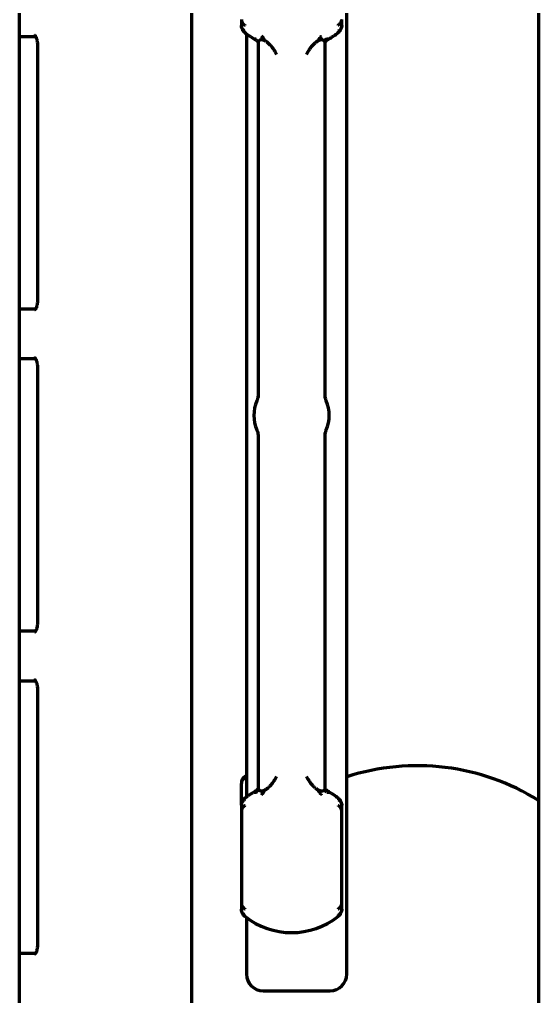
# Model space of a CAD drawing. Header units: inches. Extents: x -3022 to 7311, y 343 to 5680.
# Drawn here: x 936.2 to 967.2, y 2350.4 to 2408.7 of the extents above; entities that cross this region are included whole.
import ezdxf

# ---------------------------------------------------------------- set-up
doc = ezdxf.new("R2010")
doc.units = ezdxf.units.IN

msp = doc.modelspace()

# ---------------------------------------------------------------- linework, layer by layer
at = {"linetype": 'Continuous', "lineweight": 70}
for p, q in [((967.158, 3920.692), (967.158, 2255.492)), ((936.158, 2281.295), (936.158, 3919.296)), ((955.708, 2351.695), (955.708, 2502.305)), ((946.454, 2301.695), (946.454, 2439.695)), ((937.086, 2407.695), (936.157, 2407.695)), ((949.654, 2407.999), (949.611, 2407.945)), ((949.708, 2407.869), (949.708, 2362.272)), ((950.158, 2407.573), (950.294, 2407.576)), ((950.16, 2407.572), (950.158, 2407.573)), ((954.522, 2407.576), (954.658, 2407.573)), ((955.205, 2407.945), (955.162, 2407.999)), ((937.227, 2407.195), (937.227, 2391.945)), ((950.255, 2407.512), (950.237, 2407.524)), ((950.408, 2407.391), (950.408, 2386.146)), ((954.408, 2386.321), (954.408, 2407.391)), ((936.157, 2391.445), (937.124, 2391.445)), ((937.086, 2388.445), (936.157, 2388.445)), ((937.227, 2387.945), (937.227, 2372.695)), ((954.481, 2385.944), (954.482, 2385.941)), ((950.334, 2384.197), (950.333, 2384.2)), ((950.408, 2383.82), (950.408, 2362.75)), ((954.408, 2362.75), (954.408, 2383.995)), ((936.157, 2372.195), (937.124, 2372.195)), ((937.086, 2369.195), (936.157, 2369.195)), ((937.227, 2368.695), (937.227, 2353.445)), ((949.608, 2363.493), (949.708, 2363.57)), ((949.408, 2361.786), (949.408, 2363.078)), ((949.611, 2362.196), (949.654, 2362.142)), ((955.162, 2362.142), (955.205, 2362.196)), ((949.408, 2361.421), (949.408, 2355.92)), ((955.408, 2355.92), (955.408, 2361.421)), ((949.654, 2355.199), (949.611, 2355.145)), ((949.708, 2355.071), (949.708, 2351.695)), ((955.205, 2355.145), (955.162, 2355.199)), ((936.157, 2352.945), (937.124, 2352.945)), ((950.708, 2350.695), (954.708, 2350.695))]:
    msp.add_line(p, q, dxfattribs=at)
for centre, radius, start, end in [((952.408, 2411.47), 4.5, 231.57758, 240.00162), ((952.408, 2411.47), 4.5, 299.99836, 308.4325), ((952.408, 2385.07), 2.25, 157.23256, 202.76743), ((952.408, 2385.07), 2.25, 337.23259, 22.76742), ((959.909, 2350.447), 13.695, 58.04069, 107.86287), ((949.938, 2363.078), 0.53, 128.4745, 180), ((952.408, 2358.67), 4.5, 119.99838, 128.43273), ((952.408, 2358.67), 4.5, 51.57764, 60.00161), ((952.408, 2358.67), 4.5, 231.57672, 308.43242), ((950.708, 2351.695), 1, 180, 270), ((954.708, 2351.695), 1, 270, 0)]:
    msp.add_arc(centre, radius, start, end, dxfattribs=at)
for centre, major_axis, ratio, start_param, end_param in [((954.895, 2408.338), (0.312, -0.391), 0.212309, 6.282867, 6.783617), ((949.42, 2363.853), (1.342, 0.629), 0.999709, 4.796507, 5.011611), ((949.92, 2361.802), (-0.312, 0.391), 0.212305, 6.28287, 6.78362), ((954.895, 2355.538), (0.312, -0.391), 0.210529, 6.282796, 6.783545)]:
    msp.add_ellipse(centre, major_axis=major_axis, ratio=ratio, start_param=start_param, end_param=end_param, dxfattribs=at)
for points in [[(949.408, 2408.72), (949.408, 2408.599), (949.408, 2408.48), (949.408, 2408.362)], [(955.408, 2408.362), (955.408, 2408.48), (955.408, 2408.599), (955.408, 2408.72)], [(950.829, 2407.441), (950.766, 2407.551), (950.692, 2407.65), (950.613, 2407.734)], [(954.363, 2407.443), (954.414, 2407.491), (954.467, 2407.536), (954.522, 2407.577)], [(954.408, 2407.392), (954.485, 2407.461), (954.569, 2407.521), (954.658, 2407.573)], [(951.008, 2407.315), (950.994, 2407.327), (950.967, 2407.351), (950.923, 2407.384), (950.877, 2407.414), (950.845, 2407.432), (950.829, 2407.441)], [(951.508, 2406.639), (951.497, 2406.664), (951.474, 2406.714), (951.432, 2406.796), (951.379, 2406.884), (951.313, 2406.981), (951.23, 2407.085), (951.131, 2407.196), (951.051, 2407.275), (951.008, 2407.315)], [(953.808, 2407.315), (953.764, 2407.275), (953.685, 2407.196), (953.585, 2407.085), (953.502, 2406.981), (953.436, 2406.884), (953.383, 2406.796), (953.341, 2406.714), (953.318, 2406.664), (953.308, 2406.639)], [(953.986, 2407.441), (953.97, 2407.432), (953.939, 2407.414), (953.893, 2407.384), (953.849, 2407.351), (953.821, 2407.327), (953.808, 2407.315)], [(951.008, 2362.826), (951.051, 2362.866), (951.131, 2362.945), (951.23, 2363.055), (951.313, 2363.16), (951.379, 2363.257), (951.432, 2363.345), (951.474, 2363.426), (951.497, 2363.477), (951.508, 2363.501)], [(953.308, 2363.501), (953.318, 2363.477), (953.341, 2363.426), (953.383, 2363.345), (953.436, 2363.257), (953.502, 2363.16), (953.585, 2363.055), (953.685, 2362.945), (953.764, 2362.866), (953.808, 2362.826)], [(950.158, 2362.568), (950.247, 2362.619), (950.331, 2362.68), (950.408, 2362.749)], [(950.408, 2362.749), (950.408, 2362.749), (950.409, 2362.748), (950.412, 2362.745), (950.417, 2362.74), (950.425, 2362.73), (950.436, 2362.717), (950.446, 2362.704), (950.452, 2362.697)], [(950.613, 2362.407), (950.692, 2362.491), (950.766, 2362.59), (950.829, 2362.7)], [(950.829, 2362.7), (950.845, 2362.708), (950.877, 2362.727), (950.923, 2362.757), (950.967, 2362.79), (950.994, 2362.813), (951.008, 2362.826)], [(953.808, 2362.826), (953.821, 2362.813), (953.849, 2362.79), (953.893, 2362.757), (953.939, 2362.727), (953.97, 2362.708), (953.986, 2362.7)], [(954.522, 2362.564), (954.467, 2362.605), (954.414, 2362.65), (954.363, 2362.697)], [(949.408, 2361.778), (949.408, 2361.661), (949.408, 2361.542), (949.408, 2361.421)], [(955.408, 2361.421), (955.408, 2361.542), (955.408, 2361.661), (955.408, 2361.778)], [(949.408, 2355.92), (949.408, 2355.799), (949.408, 2355.68), (949.408, 2355.562)], [(955.408, 2355.562), (955.408, 2355.68), (955.408, 2355.799), (955.408, 2355.92)]]:
    msp.add_open_spline(points, degree=3, dxfattribs=at)
for points, knots in [([(949.408, 2408.72), (949.408, 2408.717), (949.408, 2408.711), (949.408, 2408.703), (949.409, 2408.694), (949.41, 2408.686), (949.411, 2408.678), (949.412, 2408.67), (949.413, 2408.663), (949.414, 2408.655), (949.416, 2408.648), (949.418, 2408.641), (949.42, 2408.634), (949.422, 2408.627), (949.424, 2408.62), (949.426, 2408.613), (949.429, 2408.607), (949.431, 2408.601), (949.434, 2408.595), (949.436, 2408.589), (949.439, 2408.583), (949.441, 2408.577), (949.444, 2408.572), (949.447, 2408.567), (949.45, 2408.561), (949.452, 2408.556), (949.455, 2408.552), (949.458, 2408.547), (949.461, 2408.542), (949.464, 2408.538), (949.469, 2408.53), (949.478, 2408.517), (949.491, 2408.501), (949.505, 2408.485), (949.519, 2408.471), (949.534, 2408.457), (949.549, 2408.443), (949.565, 2408.431), (949.581, 2408.419), (949.598, 2408.408), (949.615, 2408.397), (949.626, 2408.391), (949.632, 2408.388)], [0, 0, 0, 0, 0.022146, 0.043937, 0.065372, 0.086451, 0.107171, 0.127534, 0.147537, 0.167181, 0.186465, 0.205389, 0.223953, 0.242157, 0.26, 0.277483, 0.294606, 0.31137, 0.327774, 0.343819, 0.359506, 0.374834, 0.389805, 0.404419, 0.418677, 0.43258, 0.446127, 0.459321, 0.472161, 0.484649, 0.496785, 0.546297, 0.595031, 0.642992, 0.690187, 0.736623, 0.782311, 0.827262, 0.871491, 0.915012, 0.957842, 1, 1, 1, 1]), ([(955.183, 2408.388), (955.187, 2408.389), (955.193, 2408.393), (955.202, 2408.398), (955.212, 2408.404), (955.221, 2408.41), (955.23, 2408.416), (955.239, 2408.422), (955.248, 2408.429), (955.257, 2408.436), (955.265, 2408.443), (955.274, 2408.45), (955.282, 2408.457), (955.29, 2408.465), (955.298, 2408.473), (955.306, 2408.481), (955.314, 2408.489), (955.321, 2408.497), (955.329, 2408.506), (955.336, 2408.515), (955.342, 2408.524), (955.349, 2408.533), (955.355, 2408.542), (955.361, 2408.552), (955.366, 2408.562), (955.372, 2408.573), (955.378, 2408.585), (955.383, 2408.597), (955.388, 2408.61), (955.393, 2408.624), (955.397, 2408.638), (955.401, 2408.653), (955.404, 2408.669), (955.406, 2408.685), (955.407, 2408.702), (955.408, 2408.714), (955.408, 2408.72)], [0, 0, 0, 0, 0.023051, 0.046302, 0.069757, 0.093418, 0.117289, 0.141371, 0.165669, 0.190183, 0.214918, 0.239874, 0.265054, 0.290459, 0.316093, 0.341955, 0.368048, 0.394372, 0.420929, 0.44772, 0.474745, 0.502005, 0.527594, 0.554699, 0.583327, 0.613486, 0.645182, 0.678419, 0.713201, 0.749531, 0.787411, 0.826841, 0.86782, 0.910343, 0.954406, 1, 1, 1, 1]), ([(949.608, 2408.026), (949.605, 2408.028), (949.599, 2408.032), (949.59, 2408.038), (949.581, 2408.045), (949.572, 2408.051), (949.564, 2408.058), (949.555, 2408.065), (949.547, 2408.072), (949.539, 2408.08), (949.53, 2408.088), (949.523, 2408.095), (949.515, 2408.104), (949.507, 2408.112), (949.5, 2408.121), (949.493, 2408.129), (949.486, 2408.139), (949.479, 2408.148), (949.472, 2408.157), (949.466, 2408.167), (949.46, 2408.177), (949.454, 2408.187), (949.449, 2408.197), (949.443, 2408.208), (949.438, 2408.22), (949.433, 2408.232), (949.428, 2408.246), (949.423, 2408.26), (949.419, 2408.275), (949.415, 2408.291), (949.412, 2408.308), (949.41, 2408.325), (949.408, 2408.344), (949.408, 2408.356), (949.408, 2408.362)], [0, 0, 0, 0, 0.024358, 0.048945, 0.073764, 0.098815, 0.124101, 0.149622, 0.17538, 0.201377, 0.227613, 0.25409, 0.280809, 0.30777, 0.334974, 0.362423, 0.390117, 0.418056, 0.446241, 0.474673, 0.503351, 0.530314, 0.559139, 0.58983, 0.622392, 0.656829, 0.693144, 0.731338, 0.771415, 0.813373, 0.857214, 0.902934, 0.950531, 1, 1, 1, 1]), ([(949.408, 2408.362), (949.408, 2408.359), (949.408, 2408.352), (949.408, 2408.341), (949.409, 2408.33), (949.41, 2408.32), (949.41, 2408.31), (949.412, 2408.3), (949.413, 2408.291), (949.414, 2408.282), (949.416, 2408.273), (949.417, 2408.264), (949.419, 2408.256), (949.421, 2408.248), (949.422, 2408.24), (949.424, 2408.232), (949.426, 2408.225), (949.428, 2408.217), (949.43, 2408.21), (949.432, 2408.204), (949.434, 2408.197), (949.436, 2408.191), (949.438, 2408.185), (949.44, 2408.18), (949.442, 2408.174), (949.444, 2408.169), (949.446, 2408.164), (949.448, 2408.16), (949.45, 2408.155), (949.452, 2408.151), (949.454, 2408.147), (949.456, 2408.143), (949.457, 2408.139), (949.459, 2408.136), (949.464, 2408.126), (949.472, 2408.109), (949.485, 2408.087), (949.499, 2408.066), (949.513, 2408.045), (949.528, 2408.026), (949.544, 2408.008), (949.56, 2407.991), (949.576, 2407.975), (949.592, 2407.96), (949.604, 2407.951), (949.609, 2407.946)], [0, 0, 0, 0, 0.022872, 0.045257, 0.067154, 0.088562, 0.109482, 0.129912, 0.149852, 0.169301, 0.18826, 0.206728, 0.224705, 0.242191, 0.259186, 0.275689, 0.291702, 0.307223, 0.322254, 0.336793, 0.350842, 0.364401, 0.37747, 0.390049, 0.402138, 0.413738, 0.424848, 0.43547, 0.445604, 0.45525, 0.464408, 0.473078, 0.481261, 0.488957, 0.496167, 0.551431, 0.605603, 0.658683, 0.710673, 0.761578, 0.8114, 0.860146, 0.907823, 0.954438, 1, 1, 1, 1]), ([(955.206, 2407.946), (955.209, 2407.949), (955.215, 2407.954), (955.225, 2407.962), (955.234, 2407.97), (955.243, 2407.978), (955.252, 2407.987), (955.261, 2407.996), (955.27, 2408.006), (955.279, 2408.016), (955.287, 2408.026), (955.296, 2408.036), (955.304, 2408.047), (955.312, 2408.059), (955.32, 2408.07), (955.327, 2408.082), (955.335, 2408.094), (955.342, 2408.107), (955.349, 2408.12), (955.354, 2408.131), (955.358, 2408.14), (955.362, 2408.147), (955.366, 2408.156), (955.37, 2408.166), (955.374, 2408.177), (955.379, 2408.19), (955.383, 2408.204), (955.388, 2408.219), (955.392, 2408.236), (955.396, 2408.253), (955.4, 2408.273), (955.403, 2408.293), (955.406, 2408.315), (955.407, 2408.338), (955.407, 2408.354), (955.408, 2408.362)], [0, 0, 0, 0, 0.02509, 0.050514, 0.076273, 0.102369, 0.128802, 0.155575, 0.182688, 0.210142, 0.237939, 0.266079, 0.294563, 0.323392, 0.352567, 0.382087, 0.411953, 0.442166, 0.472724, 0.503629, 0.518587, 0.536124, 0.556243, 0.578949, 0.604243, 0.63213, 0.662612, 0.695692, 0.731371, 0.769651, 0.810532, 0.854011, 0.900086, 0.948752, 1, 1, 1, 1]), ([(955.408, 2408.362), (955.408, 2408.359), (955.408, 2408.353), (955.407, 2408.344), (955.406, 2408.334), (955.406, 2408.325), (955.405, 2408.316), (955.403, 2408.308), (955.402, 2408.299), (955.4, 2408.291), (955.398, 2408.283), (955.397, 2408.275), (955.395, 2408.268), (955.392, 2408.26), (955.39, 2408.253), (955.388, 2408.246), (955.385, 2408.239), (955.383, 2408.233), (955.38, 2408.226), (955.378, 2408.22), (955.375, 2408.214), (955.372, 2408.208), (955.369, 2408.202), (955.367, 2408.197), (955.364, 2408.192), (955.361, 2408.187), (955.358, 2408.182), (955.353, 2408.172), (955.344, 2408.158), (955.331, 2408.14), (955.318, 2408.123), (955.304, 2408.107), (955.289, 2408.091), (955.274, 2408.077), (955.258, 2408.063), (955.242, 2408.05), (955.225, 2408.037), (955.213, 2408.03), (955.208, 2408.026)], [0, 0, 0, 0, 0.024704, 0.048961, 0.072773, 0.096137, 0.119054, 0.141523, 0.163543, 0.185114, 0.206237, 0.226911, 0.247136, 0.266912, 0.286239, 0.305117, 0.323547, 0.341529, 0.359063, 0.37615, 0.39279, 0.408983, 0.42473, 0.440032, 0.454888, 0.4693, 0.483268, 0.496793, 0.550959, 0.604257, 0.65669, 0.708261, 0.758977, 0.808844, 0.85787, 0.906065, 0.953438, 1, 1, 1, 1]), ([(937.081, 2407.765), (937.08, 2407.765), (937.082, 2407.764), (937.108, 2407.732), (937.159, 2407.627), (937.205, 2407.467), (937.224, 2407.312), (937.227, 2407.219), (937.227, 2407.195)], [0, 0, 0, 0, 0.064595, 0.272965, 0.480399, 0.692617, 0.92171, 1, 1, 1, 1]), ([(950.407, 2407.392), (950.397, 2407.401), (950.388, 2407.409), (950.368, 2407.426), (950.359, 2407.434), (950.329, 2407.458), (950.309, 2407.473), (950.247, 2407.519), (950.204, 2407.547), (950.16, 2407.572)], [0, 0, 0, 0, 0.125, 0.125, 0.25, 0.25, 0.5, 0.5, 1, 1, 1, 1]), ([(950.452, 2407.444), (950.439, 2407.426), (950.428, 2407.414), (950.418, 2407.403), (950.416, 2407.401), (950.413, 2407.397), (950.412, 2407.396), (950.41, 2407.394), (950.409, 2407.393), (950.408, 2407.392), (950.408, 2407.391)], [0, 0, 0, 0, 0.5, 0.5, 0.625, 0.625, 0.75, 0.75, 0.875, 1, 1, 1, 1]), ([(950.829, 2407.441), (950.79, 2407.463), (950.751, 2407.479), (950.703, 2407.493), (950.693, 2407.495), (950.674, 2407.499), (950.665, 2407.501), (950.637, 2407.505), (950.62, 2407.506), (950.594, 2407.505), (950.586, 2407.505), (950.57, 2407.503), (950.563, 2407.502), (950.54, 2407.498), (950.527, 2407.493), (950.508, 2407.485), (950.501, 2407.482), (950.49, 2407.476), (950.474, 2407.465), (950.46, 2407.453), (950.452, 2407.444)], [0, 0, 0, 0, 0.25, 0.25, 0.3125, 0.3125, 0.375, 0.375, 0.5, 0.5, 0.5625, 0.5625, 0.625, 0.625, 0.75, 0.75, 0.8125, 0.8125, 0.875, 1, 1, 1, 1]), ([(954.363, 2407.444), (954.347, 2407.462), (954.327, 2407.477), (954.296, 2407.491), (954.289, 2407.493), (954.275, 2407.497), (954.268, 2407.499), (954.246, 2407.503), (954.23, 2407.505), (954.205, 2407.506), (954.196, 2407.505), (954.178, 2407.504), (954.169, 2407.503), (954.142, 2407.5), (954.123, 2407.496), (954.094, 2407.488), (954.084, 2407.485), (954.065, 2407.478), (954.055, 2407.474), (954.025, 2407.462), (954.006, 2407.452), (953.986, 2407.441)], [0, 0, 0, 0, 0.25, 0.25, 0.3125, 0.3125, 0.375, 0.375, 0.5, 0.5, 0.5625, 0.5625, 0.625, 0.625, 0.75, 0.75, 0.8125, 0.8125, 0.875, 0.875, 1, 1, 1, 1]), ([(954.408, 2407.391), (954.407, 2407.392), (954.402, 2407.397), (954.391, 2407.41), (954.386, 2407.415), (954.376, 2407.428), (954.37, 2407.435), (954.363, 2407.444)], [0, 0, 0, 0, 0.5, 0.5, 0.75, 0.75, 1, 1, 1, 1]), ([(937.227, 2391.945), (937.226, 2391.87), (937.216, 2391.727), (937.17, 2391.544), (937.115, 2391.42), (937.084, 2391.379), (937.08, 2391.375), (937.08, 2391.375)], [0, 0, 0, 0, 0.239269, 0.485113, 0.691034, 0.916821, 1, 1, 1, 1]), ([(937.081, 2388.515), (937.08, 2388.515), (937.082, 2388.514), (937.108, 2388.482), (937.159, 2388.377), (937.205, 2388.217), (937.224, 2388.062), (937.227, 2387.969), (937.227, 2387.945)], [0, 0, 0, 0, 0.064595, 0.272965, 0.480399, 0.692617, 0.92171, 1, 1, 1, 1]), ([(950.404, 2386.321), (950.406, 2386.289), (950.406, 2386.213), (950.387, 2386.106), (950.361, 2386.016), (950.343, 2385.967), (950.335, 2385.945), (950.332, 2385.939), (950.332, 2385.938), (950.331, 2385.936), (950.331, 2385.935), (950.33, 2385.935), (950.331, 2385.936), (950.332, 2385.939), (950.333, 2385.942)], [0, 0, 0, 0, 0.19515, 0.471223, 0.661372, 0.766871, 0.796207, 0.803852, 0.809156, 0.815293, 0.825547, 0.848804, 0.924385, 1, 1, 1, 1]), ([(954.481, 2385.944), (954.481, 2385.945), (954.47, 2385.973), (954.432, 2386.083), (954.402, 2386.209), (954.41, 2386.306), (954.412, 2386.321)], [0, 0, 0, 0, 0.009262, 0.246774, 0.884162, 1, 1, 1, 1]), ([(950.334, 2384.197), (950.335, 2384.196), (950.347, 2384.167), (950.39, 2384.041), (950.407, 2383.917), (950.406, 2383.82)], [0, 0, 0, 0, 0.009299, 0.261296, 1, 1, 1, 1]), ([(954.411, 2383.82), (954.41, 2383.851), (954.41, 2383.928), (954.429, 2384.034), (954.454, 2384.124), (954.472, 2384.174), (954.481, 2384.196), (954.483, 2384.202), (954.484, 2384.203), (954.484, 2384.204), (954.485, 2384.205), (954.485, 2384.206), (954.485, 2384.205), (954.483, 2384.201), (954.482, 2384.199)], [0, 0, 0, 0, 0.192641, 0.46939, 0.660242, 0.766372, 0.796104, 0.80381, 0.809134, 0.815266, 0.825483, 0.848577, 0.923342, 1, 1, 1, 1]), ([(937.227, 2372.695), (937.226, 2372.62), (937.216, 2372.477), (937.17, 2372.294), (937.115, 2372.17), (937.084, 2372.129), (937.08, 2372.125), (937.08, 2372.125)], [0, 0, 0, 0, 0.239269, 0.485113, 0.691034, 0.916821, 1, 1, 1, 1]), ([(937.081, 2369.265), (937.08, 2369.265), (937.082, 2369.264), (937.108, 2369.232), (937.159, 2369.127), (937.205, 2368.967), (937.224, 2368.812), (937.227, 2368.719), (937.227, 2368.695)], [0, 0, 0, 0, 0.064595, 0.272965, 0.480399, 0.692617, 0.92171, 1, 1, 1, 1]), ([(949.608, 2363.415), (949.605, 2363.413), (949.599, 2363.409), (949.59, 2363.403), (949.581, 2363.396), (949.572, 2363.39), (949.564, 2363.383), (949.555, 2363.376), (949.547, 2363.369), (949.539, 2363.361), (949.53, 2363.353), (949.523, 2363.345), (949.515, 2363.337), (949.507, 2363.329), (949.5, 2363.32), (949.493, 2363.311), (949.486, 2363.302), (949.479, 2363.293), (949.472, 2363.284), (949.466, 2363.274), (949.46, 2363.264), (949.454, 2363.254), (949.449, 2363.244), (949.443, 2363.233), (949.438, 2363.221), (949.433, 2363.209), (949.428, 2363.195), (949.423, 2363.181), (949.419, 2363.166), (949.415, 2363.15), (949.412, 2363.133), (949.41, 2363.116), (949.408, 2363.097), (949.408, 2363.085), (949.408, 2363.078)], [0, 0, 0, 0, 0.024355, 0.04894, 0.073756, 0.098805, 0.124087, 0.149606, 0.175361, 0.201355, 0.227588, 0.254061, 0.280776, 0.307734, 0.334935, 0.36238, 0.39007, 0.418005, 0.446186, 0.474613, 0.503287, 0.530252, 0.559079, 0.589773, 0.622339, 0.65678, 0.693098, 0.731298, 0.77138, 0.813344, 0.857191, 0.902919, 0.950523, 1, 1, 1, 1]), ([(950.452, 2362.697), (950.468, 2362.679), (950.488, 2362.664), (950.52, 2362.65), (950.527, 2362.648), (950.54, 2362.644), (950.548, 2362.642), (950.57, 2362.637), (950.585, 2362.636), (950.611, 2362.635), (950.619, 2362.635), (950.637, 2362.636), (950.646, 2362.637), (950.674, 2362.641), (950.693, 2362.645), (950.721, 2362.653), (950.731, 2362.656), (950.751, 2362.663), (950.761, 2362.667), (950.79, 2362.679), (950.81, 2362.689), (950.829, 2362.7)], [0, 0, 0, 0, 0.25, 0.25, 0.3125, 0.3125, 0.375, 0.375, 0.5, 0.5, 0.5625, 0.5625, 0.625, 0.625, 0.75, 0.75, 0.8125, 0.8125, 0.875, 0.875, 1, 1, 1, 1]), ([(953.986, 2362.7), (954.025, 2362.678), (954.064, 2362.662), (954.113, 2362.648), (954.122, 2362.646), (954.141, 2362.642), (954.151, 2362.64), (954.178, 2362.636), (954.196, 2362.635), (954.221, 2362.636), (954.229, 2362.636), (954.245, 2362.638), (954.253, 2362.639), (954.275, 2362.643), (954.289, 2362.648), (954.308, 2362.656), (954.314, 2362.659), (954.325, 2362.665), (954.342, 2362.675), (954.355, 2362.688), (954.363, 2362.697)], [0, 0, 0, 0, 0.25, 0.25, 0.3125, 0.3125, 0.375, 0.375, 0.5, 0.5, 0.5625, 0.5625, 0.625, 0.625, 0.75, 0.75, 0.8125, 0.8125, 0.875, 1, 1, 1, 1]), ([(954.363, 2362.697), (954.369, 2362.704), (954.379, 2362.717), (954.391, 2362.73), (954.398, 2362.74), (954.403, 2362.745), (954.406, 2362.748), (954.407, 2362.749), (954.408, 2362.749)], [0, 0, 0, 0, 0.166664, 0.333327, 0.499991, 0.666654, 0.833318, 1, 1, 1, 1]), ([(949.609, 2362.195), (949.606, 2362.192), (949.6, 2362.187), (949.591, 2362.179), (949.582, 2362.171), (949.572, 2362.162), (949.563, 2362.154), (949.554, 2362.144), (949.546, 2362.135), (949.537, 2362.125), (949.528, 2362.115), (949.52, 2362.104), (949.512, 2362.094), (949.504, 2362.082), (949.496, 2362.071), (949.488, 2362.059), (949.481, 2362.047), (949.474, 2362.034), (949.467, 2362.021), (949.461, 2362.01), (949.457, 2362.001), (949.454, 2361.994), (949.45, 2361.985), (949.446, 2361.975), (949.441, 2361.963), (949.437, 2361.951), (949.432, 2361.937), (949.428, 2361.922), (949.423, 2361.905), (949.419, 2361.887), (949.415, 2361.868), (949.412, 2361.848), (949.41, 2361.826), (949.408, 2361.803), (949.408, 2361.787), (949.408, 2361.778)], [0, 0, 0, 0, 0.025091, 0.050515, 0.076274, 0.10237, 0.128804, 0.155576, 0.182689, 0.210144, 0.237941, 0.266081, 0.294566, 0.323395, 0.352569, 0.38209, 0.411956, 0.442168, 0.472727, 0.503632, 0.518597, 0.53614, 0.556264, 0.578973, 0.60427, 0.632159, 0.662642, 0.695721, 0.7314, 0.769678, 0.810555, 0.85403, 0.9001, 0.948759, 1, 1, 1, 1]), ([(949.408, 2361.778), (949.408, 2361.782), (949.408, 2361.788), (949.408, 2361.797), (949.409, 2361.807), (949.41, 2361.816), (949.411, 2361.824), (949.412, 2361.833), (949.414, 2361.841), (949.415, 2361.85), (949.417, 2361.858), (949.419, 2361.866), (949.421, 2361.873), (949.423, 2361.881), (949.425, 2361.888), (949.428, 2361.895), (949.43, 2361.902), (949.433, 2361.908), (949.435, 2361.915), (949.438, 2361.921), (949.441, 2361.927), (949.443, 2361.933), (949.446, 2361.938), (949.449, 2361.944), (949.452, 2361.949), (949.454, 2361.954), (949.457, 2361.959), (949.463, 2361.969), (949.471, 2361.983), (949.484, 2362), (949.497, 2362.018), (949.512, 2362.034), (949.526, 2362.049), (949.542, 2362.064), (949.558, 2362.078), (949.574, 2362.091), (949.591, 2362.103), (949.602, 2362.111), (949.608, 2362.115)], [0, 0, 0, 0, 0.024704, 0.048963, 0.072775, 0.09614, 0.119058, 0.141527, 0.163547, 0.185119, 0.206242, 0.226916, 0.247141, 0.266917, 0.286244, 0.305122, 0.323552, 0.341533, 0.359067, 0.376153, 0.392792, 0.408985, 0.424731, 0.440032, 0.454887, 0.469298, 0.483266, 0.496789, 0.550956, 0.604254, 0.656687, 0.708259, 0.758975, 0.808843, 0.857869, 0.906064, 0.953438, 1, 1, 1, 1]), ([(950.158, 2362.567), (950.158, 2362.568), (950.158, 2362.568), (950.158, 2362.568), (950.158, 2362.568), (950.159, 2362.568), (950.164, 2362.568), (950.172, 2362.568), (950.184, 2362.568), (950.201, 2362.567), (950.223, 2362.567), (950.253, 2362.566), (950.279, 2362.565), (950.293, 2362.564), (950.294, 2362.564), (950.294, 2362.564)], [0, 0, 0, 0, 0.000001, 0.000001, 0.000001, 0.125, 0.25, 0.375, 0.5, 0.625, 0.749999, 0.874999, 0.999999, 0.999999, 1, 1, 1, 1]), ([(954.522, 2362.564), (954.534, 2362.565), (954.556, 2362.566), (954.582, 2362.567), (954.603, 2362.567), (954.62, 2362.568), (954.634, 2362.568), (954.643, 2362.568), (954.651, 2362.568), (954.656, 2362.568), (954.657, 2362.568), (954.658, 2362.568)], [0, 0, 0, 0, 0.111111, 0.222222, 0.333333, 0.444444, 0.555555, 0.666666, 0.777777, 0.888888, 1, 1, 1, 1]), ([(954.658, 2362.568), (954.657, 2362.568), (954.657, 2362.568), (954.656, 2362.569), (954.656, 2362.569)], [0, 0, 0, 0, 0.799483, 1, 1, 1, 1]), ([(955.408, 2361.778), (955.408, 2361.782), (955.408, 2361.789), (955.407, 2361.8), (955.407, 2361.81), (955.406, 2361.821), (955.405, 2361.831), (955.404, 2361.84), (955.403, 2361.85), (955.401, 2361.859), (955.4, 2361.868), (955.398, 2361.877), (955.397, 2361.885), (955.395, 2361.893), (955.393, 2361.901), (955.391, 2361.909), (955.389, 2361.916), (955.387, 2361.923), (955.385, 2361.93), (955.383, 2361.937), (955.381, 2361.943), (955.379, 2361.95), (955.377, 2361.955), (955.375, 2361.961), (955.373, 2361.966), (955.371, 2361.972), (955.369, 2361.977), (955.367, 2361.981), (955.365, 2361.986), (955.363, 2361.99), (955.362, 2361.994), (955.36, 2361.998), (955.358, 2362.001), (955.357, 2362.005), (955.352, 2362.015), (955.343, 2362.031), (955.331, 2362.054), (955.317, 2362.075), (955.302, 2362.096), (955.287, 2362.115), (955.272, 2362.133), (955.256, 2362.15), (955.24, 2362.166), (955.223, 2362.181), (955.212, 2362.19), (955.206, 2362.195)], [0, 0, 0, 0, 0.022864, 0.045242, 0.067133, 0.088535, 0.109449, 0.129874, 0.149809, 0.169254, 0.188209, 0.206674, 0.224648, 0.242132, 0.259125, 0.275627, 0.291638, 0.307159, 0.322189, 0.336729, 0.350779, 0.364339, 0.37741, 0.389991, 0.402083, 0.413686, 0.4248, 0.435426, 0.445564, 0.455215, 0.464378, 0.473054, 0.481244, 0.488947, 0.496164, 0.551428, 0.605599, 0.65868, 0.71067, 0.761575, 0.811398, 0.860144, 0.907821, 0.954437, 1, 1, 1, 1]), ([(955.208, 2362.115), (955.211, 2362.113), (955.217, 2362.109), (955.226, 2362.103), (955.234, 2362.096), (955.243, 2362.09), (955.252, 2362.083), (955.26, 2362.076), (955.269, 2362.069), (955.277, 2362.061), (955.285, 2362.053), (955.293, 2362.045), (955.301, 2362.037), (955.308, 2362.029), (955.316, 2362.02), (955.323, 2362.011), (955.33, 2362.002), (955.337, 2361.993), (955.343, 2361.984), (955.35, 2361.974), (955.355, 2361.964), (955.361, 2361.954), (955.367, 2361.944), (955.372, 2361.933), (955.377, 2361.921), (955.383, 2361.909), (955.388, 2361.895), (955.392, 2361.881), (955.397, 2361.866), (955.4, 2361.85), (955.403, 2361.833), (955.406, 2361.816), (955.407, 2361.797), (955.407, 2361.785), (955.408, 2361.778)], [0, 0, 0, 0, 0.024357, 0.048944, 0.073762, 0.098813, 0.124098, 0.149619, 0.175376, 0.201373, 0.227608, 0.254085, 0.280803, 0.307763, 0.334968, 0.362416, 0.39011, 0.418048, 0.446233, 0.474664, 0.503342, 0.530297, 0.559114, 0.5898, 0.622358, 0.656793, 0.693106, 0.731302, 0.77138, 0.813343, 0.857189, 0.902916, 0.950521, 1, 1, 1, 1]), ([(949.632, 2361.753), (949.629, 2361.751), (949.622, 2361.748), (949.613, 2361.742), (949.604, 2361.737), (949.595, 2361.731), (949.585, 2361.725), (949.576, 2361.718), (949.567, 2361.712), (949.559, 2361.705), (949.55, 2361.698), (949.541, 2361.691), (949.533, 2361.684), (949.525, 2361.676), (949.517, 2361.668), (949.509, 2361.66), (949.501, 2361.652), (949.494, 2361.643), (949.487, 2361.634), (949.48, 2361.626), (949.473, 2361.616), (949.467, 2361.607), (949.461, 2361.598), (949.455, 2361.588), (949.449, 2361.578), (949.443, 2361.567), (949.438, 2361.556), (949.432, 2361.544), (949.427, 2361.531), (949.423, 2361.517), (949.418, 2361.503), (949.415, 2361.488), (949.412, 2361.472), (949.41, 2361.456), (949.408, 2361.439), (949.408, 2361.427), (949.408, 2361.421)], [0, 0, 0, 0, 0.023097, 0.046394, 0.069896, 0.093606, 0.117525, 0.141657, 0.166005, 0.190571, 0.215358, 0.240367, 0.265601, 0.291061, 0.31675, 0.342669, 0.36882, 0.395202, 0.421819, 0.44867, 0.475756, 0.503078, 0.528611, 0.555658, 0.584225, 0.614319, 0.645946, 0.679112, 0.713819, 0.750071, 0.78787, 0.827215, 0.868105, 0.910537, 0.954504, 1, 1, 1, 1]), ([(955.408, 2361.421), (955.408, 2361.424), (955.408, 2361.43), (955.407, 2361.438), (955.407, 2361.446), (955.406, 2361.455), (955.405, 2361.463), (955.404, 2361.47), (955.402, 2361.478), (955.401, 2361.486), (955.399, 2361.493), (955.398, 2361.5), (955.396, 2361.507), (955.394, 2361.514), (955.391, 2361.521), (955.389, 2361.528), (955.387, 2361.534), (955.384, 2361.54), (955.382, 2361.546), (955.379, 2361.552), (955.377, 2361.558), (955.374, 2361.564), (955.371, 2361.569), (955.369, 2361.574), (955.366, 2361.58), (955.363, 2361.585), (955.36, 2361.589), (955.357, 2361.594), (955.355, 2361.599), (955.352, 2361.603), (955.346, 2361.612), (955.337, 2361.624), (955.324, 2361.64), (955.311, 2361.656), (955.297, 2361.67), (955.282, 2361.684), (955.266, 2361.698), (955.251, 2361.71), (955.234, 2361.722), (955.218, 2361.733), (955.201, 2361.744), (955.189, 2361.75), (955.183, 2361.753)], [0, 0, 0, 0, 0.022174, 0.043992, 0.065454, 0.086559, 0.107306, 0.127694, 0.147722, 0.167391, 0.186699, 0.205647, 0.224234, 0.24246, 0.260326, 0.277831, 0.294976, 0.31176, 0.328185, 0.34425, 0.359956, 0.375304, 0.390294, 0.404926, 0.419202, 0.433122, 0.446686, 0.459896, 0.472753, 0.485256, 0.497408, 0.546852, 0.59552, 0.643418, 0.690552, 0.736929, 0.782561, 0.827458, 0.871635, 0.915106, 0.957888, 1, 1, 1, 1]), ([(949.408, 2355.92), (949.408, 2355.917), (949.408, 2355.911), (949.408, 2355.903), (949.409, 2355.894), (949.41, 2355.886), (949.411, 2355.878), (949.412, 2355.87), (949.413, 2355.863), (949.414, 2355.855), (949.416, 2355.848), (949.418, 2355.841), (949.42, 2355.834), (949.422, 2355.827), (949.424, 2355.82), (949.426, 2355.813), (949.429, 2355.807), (949.431, 2355.801), (949.434, 2355.795), (949.436, 2355.789), (949.439, 2355.783), (949.441, 2355.777), (949.444, 2355.772), (949.447, 2355.767), (949.45, 2355.761), (949.452, 2355.756), (949.455, 2355.752), (949.458, 2355.747), (949.461, 2355.742), (949.464, 2355.738), (949.469, 2355.73), (949.478, 2355.717), (949.491, 2355.701), (949.505, 2355.685), (949.519, 2355.671), (949.534, 2355.657), (949.549, 2355.643), (949.565, 2355.631), (949.581, 2355.619), (949.598, 2355.608), (949.615, 2355.597), (949.626, 2355.591), (949.632, 2355.588)], [0, 0, 0, 0, 0.022145, 0.043935, 0.06537, 0.086447, 0.107168, 0.127529, 0.147532, 0.167176, 0.186459, 0.205383, 0.223947, 0.24215, 0.259994, 0.277477, 0.2946, 0.311363, 0.327768, 0.343813, 0.3595, 0.374829, 0.3898, 0.404415, 0.418673, 0.432576, 0.446124, 0.459319, 0.47216, 0.484648, 0.496786, 0.546298, 0.595032, 0.642994, 0.690188, 0.736624, 0.782312, 0.827264, 0.871492, 0.915013, 0.957843, 1, 1, 1, 1]), ([(955.183, 2355.588), (955.187, 2355.589), (955.193, 2355.593), (955.202, 2355.598), (955.212, 2355.604), (955.221, 2355.61), (955.23, 2355.616), (955.239, 2355.622), (955.248, 2355.629), (955.257, 2355.636), (955.265, 2355.643), (955.274, 2355.65), (955.282, 2355.657), (955.29, 2355.665), (955.298, 2355.673), (955.306, 2355.681), (955.314, 2355.689), (955.321, 2355.697), (955.329, 2355.706), (955.336, 2355.715), (955.342, 2355.724), (955.349, 2355.733), (955.355, 2355.742), (955.361, 2355.752), (955.366, 2355.762), (955.372, 2355.773), (955.378, 2355.785), (955.383, 2355.797), (955.388, 2355.81), (955.393, 2355.824), (955.397, 2355.838), (955.401, 2355.853), (955.404, 2355.869), (955.406, 2355.885), (955.407, 2355.902), (955.408, 2355.914), (955.408, 2355.92)], [0, 0, 0, 0, 0.023052, 0.046304, 0.069759, 0.093421, 0.117291, 0.141374, 0.165672, 0.190187, 0.214921, 0.239878, 0.265057, 0.290463, 0.316096, 0.341958, 0.368051, 0.394375, 0.420932, 0.447722, 0.474747, 0.502006, 0.527591, 0.554693, 0.58332, 0.613477, 0.645171, 0.678407, 0.713189, 0.74952, 0.787401, 0.826832, 0.867812, 0.910338, 0.954403, 1, 1, 1, 1]), ([(949.608, 2355.226), (949.605, 2355.228), (949.599, 2355.232), (949.59, 2355.238), (949.581, 2355.245), (949.572, 2355.251), (949.564, 2355.258), (949.555, 2355.265), (949.547, 2355.272), (949.539, 2355.28), (949.53, 2355.288), (949.523, 2355.295), (949.515, 2355.304), (949.507, 2355.312), (949.5, 2355.321), (949.493, 2355.329), (949.486, 2355.339), (949.479, 2355.348), (949.472, 2355.357), (949.466, 2355.367), (949.46, 2355.377), (949.454, 2355.387), (949.449, 2355.397), (949.443, 2355.408), (949.438, 2355.42), (949.433, 2355.432), (949.428, 2355.446), (949.423, 2355.46), (949.419, 2355.475), (949.415, 2355.491), (949.412, 2355.508), (949.41, 2355.525), (949.408, 2355.544), (949.408, 2355.556), (949.408, 2355.562)], [0, 0, 0, 0, 0.024355, 0.04894, 0.073756, 0.098805, 0.124087, 0.149606, 0.175361, 0.201354, 0.227587, 0.254061, 0.280776, 0.307733, 0.334934, 0.362379, 0.390069, 0.418004, 0.446185, 0.474612, 0.503286, 0.530249, 0.559075, 0.589768, 0.622333, 0.656773, 0.693092, 0.731292, 0.771374, 0.813339, 0.857187, 0.902916, 0.950522, 1, 1, 1, 1]), ([(949.408, 2355.562), (949.408, 2355.559), (949.408, 2355.552), (949.408, 2355.541), (949.409, 2355.53), (949.41, 2355.52), (949.41, 2355.51), (949.412, 2355.5), (949.413, 2355.491), (949.414, 2355.482), (949.416, 2355.473), (949.417, 2355.464), (949.419, 2355.456), (949.421, 2355.448), (949.422, 2355.44), (949.424, 2355.432), (949.426, 2355.425), (949.428, 2355.417), (949.43, 2355.411), (949.432, 2355.404), (949.434, 2355.397), (949.436, 2355.391), (949.438, 2355.385), (949.44, 2355.38), (949.442, 2355.374), (949.444, 2355.369), (949.446, 2355.364), (949.448, 2355.36), (949.45, 2355.355), (949.452, 2355.351), (949.454, 2355.347), (949.456, 2355.343), (949.457, 2355.339), (949.459, 2355.336), (949.464, 2355.326), (949.472, 2355.309), (949.485, 2355.287), (949.499, 2355.266), (949.513, 2355.245), (949.528, 2355.226), (949.544, 2355.208), (949.56, 2355.191), (949.576, 2355.175), (949.592, 2355.16), (949.604, 2355.151), (949.609, 2355.146)], [0, 0, 0, 0, 0.022869, 0.045252, 0.067147, 0.088554, 0.109471, 0.1299, 0.149838, 0.169286, 0.188244, 0.206711, 0.224687, 0.242172, 0.259166, 0.275669, 0.291681, 0.307203, 0.322233, 0.336773, 0.350822, 0.364382, 0.377451, 0.39003, 0.40212, 0.413721, 0.424833, 0.435457, 0.445592, 0.455239, 0.464399, 0.473071, 0.481256, 0.488955, 0.496167, 0.551431, 0.605603, 0.658683, 0.710673, 0.761578, 0.8114, 0.860146, 0.907823, 0.954438, 1, 1, 1, 1]), ([(955.206, 2355.146), (955.209, 2355.149), (955.215, 2355.154), (955.225, 2355.162), (955.234, 2355.17), (955.243, 2355.178), (955.252, 2355.187), (955.261, 2355.197), (955.27, 2355.206), (955.279, 2355.216), (955.287, 2355.226), (955.296, 2355.237), (955.304, 2355.247), (955.312, 2355.259), (955.32, 2355.27), (955.327, 2355.282), (955.335, 2355.294), (955.342, 2355.307), (955.349, 2355.32), (955.354, 2355.331), (955.359, 2355.34), (955.362, 2355.349), (955.366, 2355.358), (955.371, 2355.368), (955.375, 2355.38), (955.38, 2355.393), (955.384, 2355.407), (955.389, 2355.422), (955.393, 2355.438), (955.397, 2355.456), (955.4, 2355.475), (955.403, 2355.495), (955.406, 2355.516), (955.407, 2355.539), (955.407, 2355.554), (955.408, 2355.562)], [0, 0, 0, 0, 0.025171, 0.050666, 0.076486, 0.102633, 0.129109, 0.155914, 0.18305, 0.210518, 0.238318, 0.266453, 0.294923, 0.323728, 0.352869, 0.382347, 0.412161, 0.442313, 0.472802, 0.503628, 0.520185, 0.539093, 0.560356, 0.583976, 0.609957, 0.638303, 0.669015, 0.702096, 0.737547, 0.77537, 0.815564, 0.858128, 0.903059, 0.950352, 1, 1, 1, 1]), ([(955.408, 2355.562), (955.408, 2355.559), (955.408, 2355.553), (955.407, 2355.543), (955.406, 2355.534), (955.406, 2355.525), (955.404, 2355.516), (955.403, 2355.507), (955.402, 2355.499), (955.4, 2355.491), (955.398, 2355.483), (955.396, 2355.475), (955.394, 2355.467), (955.392, 2355.46), (955.39, 2355.452), (955.387, 2355.445), (955.385, 2355.439), (955.382, 2355.432), (955.38, 2355.426), (955.377, 2355.419), (955.375, 2355.413), (955.372, 2355.408), (955.369, 2355.402), (955.366, 2355.397), (955.364, 2355.391), (955.361, 2355.386), (955.358, 2355.382), (955.353, 2355.372), (955.344, 2355.358), (955.331, 2355.34), (955.318, 2355.323), (955.304, 2355.307), (955.289, 2355.291), (955.274, 2355.277), (955.258, 2355.263), (955.241, 2355.25), (955.225, 2355.237), (955.213, 2355.23), (955.208, 2355.226)], [0, 0, 0, 0, 0.024974, 0.049481, 0.073519, 0.097088, 0.120187, 0.142817, 0.164975, 0.186663, 0.20788, 0.228626, 0.248901, 0.268705, 0.288038, 0.3069, 0.325291, 0.343212, 0.360664, 0.377645, 0.394158, 0.410202, 0.425778, 0.440886, 0.455527, 0.469702, 0.48341, 0.496654, 0.550925, 0.604309, 0.656807, 0.708425, 0.759166, 0.809038, 0.858048, 0.906205, 0.953519, 1, 1, 1, 1]), ([(937.227, 2353.445), (937.226, 2353.37), (937.216, 2353.227), (937.17, 2353.044), (937.115, 2352.92), (937.084, 2352.879), (937.08, 2352.875), (937.08, 2352.875)], [0, 0, 0, 0, 0.239269, 0.485113, 0.691034, 0.916821, 1, 1, 1, 1])]:
    msp.add_open_spline(points, degree=3, knots=knots, dxfattribs=at)
for points, weights in [([(953.986, 2407.441), (954.05, 2407.552), (954.123, 2407.65), (954.203, 2407.734)], [1.00780933292, 1.0160350794, 1.03075909906, 1.05198139191]), ([(950.294, 2362.564), (950.349, 2362.605), (950.402, 2362.65), (950.452, 2362.697)], [1.00266264298, 1.00023799031, 0.999469288309, 1.00035653698]), ([(954.203, 2362.407), (954.123, 2362.491), (954.05, 2362.589), (953.986, 2362.7)], [1.0519813924, 1.03075909864, 1.01603507857, 1.00780933218]), ([(954.658, 2362.568), (954.568, 2362.619), (954.485, 2362.68), (954.408, 2362.749)], [1.00266270954, 0.999112430153, 0.999112430153, 1.00266270954])]:
    msp.add_rational_spline(points, weights, degree=3, dxfattribs=at)

doc.saveas('drawing.dxf')
